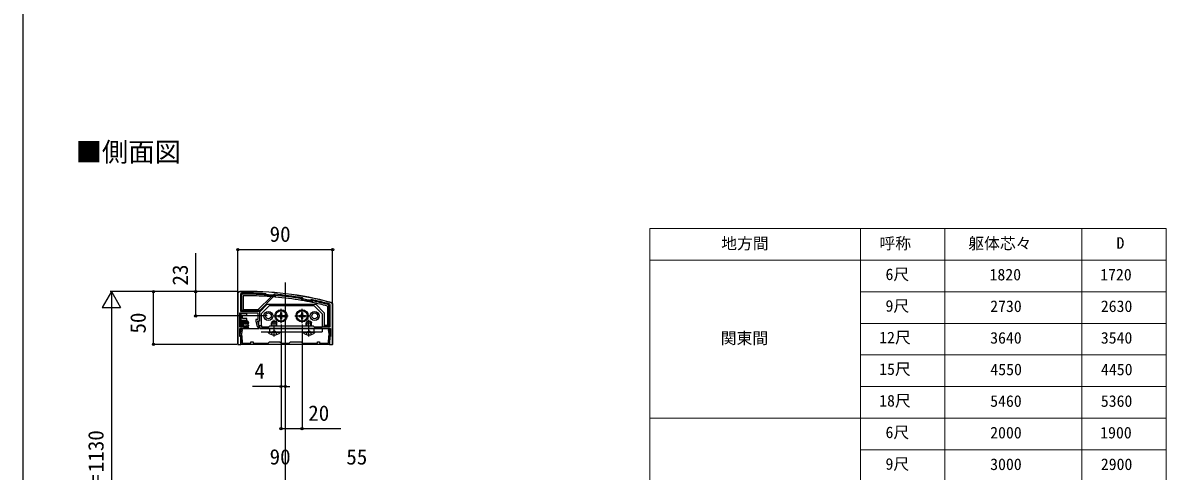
# Model space of a CAD drawing. Units: millimetres, scale not verified. Extents: x -875 to 875, y -1304 to 1298.
# Drawn here: x -875 to 210, y -541 to -116 of the extents above; entities that cross this region are included whole.
import ezdxf
from ezdxf.enums import TextEntityAlignment as Align

# ---------------------------------------------------------------- set-up
doc = ezdxf.new("R2010")
doc.units = ezdxf.units.MM
doc.header["$LTSCALE"] = 8
doc.layers.add('0-1_TABLE1', color=7, linetype='Continuous', lineweight=18)
for name, color, linetype in [('0-2_USER1', 3, 'Continuous'), ('0-3_YKK_11', 7, 'Continuous'), ('0-4_YKK_12', 2, 'Continuous'), ('0-5_YKK_13', 4, 'Continuous'), ('0-6_YKK_D', 6, 'Continuous'), ('0-7_YKK_ZWAK', 7, 'Continuous')]:
    doc.layers.add(name, color=color, linetype=linetype)
doc.styles.add('ＭＳ ゴシック', font='')
doc.styles.get('ＭＳ ゴシック').set_extended_font_data('MS Gothic')

msp = doc.modelspace()

# ---------------------------------------------------------------- linework, layer by layer
at = {"layer": '0-1_TABLE1'}
for p, q in [((-280, -311.1), (210, -311.1)), ((-280, -311.1), (-280, -641.1)), ((-80, -311.1), (-80, -641.1)), ((0, -311.1), (0, -641.1)), ((130, -311.1), (130, -641.1)), ((210, -311.1), (210, -641.1)), ((-280, -341.1), (210, -341.1)), ((-80, -371.1), (210, -371.1)), ((-80, -401.1), (210, -401.1)), ((-80, -431.1), (210, -431.1)), ((-80, -461.1), (210, -461.1)), ((-280, -491.1), (210, -491.1)), ((-80, -521.1), (210, -521.1))]:
    msp.add_line(p, q, dxfattribs=at)
at = {"layer": '0-3_YKK_11'}
for points in [[(-671, -373.099), (-671, -420.992), (-668, -420.992), (-668, -413.492), (-669, -413.492), (-669, -405.992), (-662.5, -405.992), (-662.5, -403.742), (-663.5, -403.742), (-663.5, -404.992), (-665.5, -404.992), (-665.5, -399.992), (-663.5, -399.992), (-663.5, -401.242), (-662.5, -401.242), (-662.5, -398.992), (-666.5, -398.992), (-666.5, -404.792), (-669, -404.792), (-669, -390.992), (-652, -390.992), (-652, -397.492), (-654, -397.492), (-654, -398.894), (-652.5, -404.492), (-650, -404.492), (-650, -405.992), (-636.958, -405.992), (-636.775, -405.872), (-636.225, -405.872), (-636.042, -405.992)], [(-668.5, -373.563), (-668.5, -389.492), (-650.5, -389.492), (-650.5, -398.992), (-652.421, -398.992), (-651.349, -402.992), (-648.5, -402.992), (-648.5, -404.492), (-641.5, -404.492), (-640.5, -403.492)], [(-643.386, -374.014), (-643.581, -373.926), (-644.481, -373.026), (-644.677, -372.939)], [(-636.286, -373.517), (-636.504, -373.586), (-637.406, -374.343), (-637.622, -374.412)], [(-608.407, -378.177), (-608.567, -378.094), (-609.666, -376.994), (-609.827, -376.911)], [(-601.08, -378.568), (-601.29, -378.602), (-602.402, -379.244), (-602.611, -379.278)], [(-640.5, -403.492), (-599.5, -403.492), (-598.5, -404.492), (-583.5, -404.492), (-583.5, -383.496)], [(-636.042, -405.992), (-583, -405.992), (-583, -413.492), (-584, -413.492), (-584, -420.992), (-581, -420.992), (-581, -383.381)], [(-584.15, -420.992), (-667.85, -420.992), (-667.85, -416.992), (-668.2, -416.642), (-668.2, -413.336), (-669.043, -413.111), (-667.949, -406.905), (-666.964, -407.079), (-667.917, -412.481), (-667.3, -412.646), (-667.3, -416.269), (-666.95, -416.619), (-666.95, -419.792), (-658.5, -419.792), (-658.5, -418.492), (-656.5, -418.492), (-656.5, -419.792), (-648.958, -419.792), (-648.775, -419.912), (-648.225, -419.912), (-648.042, -419.792), (-642.3, -419.792), (-641, -418.492), (-631, -418.492), (-629.7, -419.792), (-622.3, -419.792), (-621, -418.492), (-611, -418.492), (-609.7, -419.792), (-603.958, -419.792), (-603.775, -419.912), (-603.225, -419.912), (-603.042, -419.792), (-595.5, -419.792), (-595.5, -418.492), (-593.5, -418.492), (-593.5, -419.792), (-585.05, -419.792), (-585.05, -416.619), (-584.7, -416.269)], [(-584.7, -416.269), (-584.7, -412.646), (-584.083, -412.481), (-585.036, -407.079), (-584.051, -406.905), (-582.957, -413.111), (-583.8, -413.336), (-583.8, -416.642), (-584.15, -416.992), (-584.15, -420.992)]]:
    msp.add_lwpolyline(points, dxfattribs=at)
for centre, radius, start, end in [((-669, -373.099), 2, 91.53833, 179.99998), ((-661, -670.991), 300, 74.82636, 91.53834), ((-667.5, -373.563), 1, 91.25194, 180), ((-661, -670.991), 298.499, 86.86527, 91.25195), ((-661, -670.99), 297.499, 85.49303, 86.60578), ((-661, -670.991), 298.5, 80.12884, 85.25091), ((-660.999, -670.986), 297.494, 78.6813, 79.81765), ((-661, -670.99), 298.498, 75.09939, 78.41997), ((-584.5, -383.496), 1, 0, 75.09941), ((-583, -383.381), 2, 359.99999, 74.82639)]:
    msp.add_arc(centre, radius, start, end, dxfattribs=at)
at = {"layer": '0-4_YKK_12'}
msp.add_line((-626, -362.288), (-626, -945.738), dxfattribs=at)
at = {"layer": '0-5_YKK_13'}
for p, q in [((-671.2, -373.096), (-671.2, -420.692)), ((-667.5, -375.242), (-668.5, -375.242)), ((-668.5, -377.742), (-667.5, -377.742)), ((-667.5, -375.992), (-668.1, -375.992)), ((-667.5, -376.992), (-668.1, -376.992)), ((-667.5, -373.563), (-667.5, -388.492)), ((-666, -375.034), (-666, -387.992)), ((-662.25, -372.494), (-662.25, -373.495)), ((-661.5, -372.892), (-661.5, -373.492)), ((-660.5, -372.892), (-660.5, -373.492)), ((-659.75, -373.495), (-659.75, -372.494)), ((-651.832, -372.633), (-651.867, -373.632)), ((-651.536, -387.992), (-639.33, -375.786)), ((-649.368, -373.719), (-649.333, -372.72)), ((-645.5, -374.897), (-645.5, -373.896)), ((-645.5, -374.897), (-645.5, -375.398)), ((-635.5, -374.587), (-635.5, -375.59)), ((-635.5, -376.092), (-635.5, -375.59)), ((-631.042, -373.999), (-631.146, -374.994)), ((-628.66, -375.255), (-628.555, -374.26)), ((-615.539, -375.974), (-615.696, -376.962)), ((-613.227, -377.353), (-613.07, -376.365)), ((-610.5, -378.824), (-610.5, -377.809)), ((-610.5, -378.824), (-610.5, -379.332)), ((-600.5, -379.709), (-600.5, -380.73)), ((-667.5, -385.242), (-668.5, -385.242)), ((-668.5, -387.742), (-667.5, -387.742)), ((-668.1, -385.992), (-667.5, -385.992)), ((-667.5, -386.992), (-668.1, -386.992)), ((-666, -387.992), (-651.536, -387.992)), ((-649.914, -388.492), (-650.914, -389.492)), ((-650.5, -390.492), (-643, -382.992)), ((-641, -383.992), (-649, -391.992)), ((-641, -383.992), (-599, -383.992)), ((-630, -388.242), (-635, -391.129)), ((-630, -401.026), (-630, -387.311)), ((-630, -388.242), (-625, -391.129)), ((-610, -388.242), (-615, -391.129)), ((-610, -401.026), (-610, -387.311)), ((-610, -388.242), (-605, -391.129)), ((-600.5, -381.241), (-600.5, -380.73)), ((-599, -383.992), (-591, -391.992)), ((-595.071, -379.864), (-595.296, -380.838)), ((-592.86, -381.401), (-592.635, -380.426)), ((-584.5, -403.492), (-584.5, -383.496)), ((-583.5, -387.242), (-584.5, -387.242)), ((-583.9, -387.992), (-584.5, -387.992)), ((-583.9, -388.992), (-584.5, -388.992)), ((-584.5, -389.742), (-583.5, -389.742)), ((-580.8, -420.692), (-580.8, -383.379)), ((-668, -392.242), (-669, -392.242)), ((-669, -394.742), (-668, -394.742)), ((-668.6, -392.992), (-668, -392.992)), ((-668.6, -393.992), (-668, -393.992)), ((-668, -391.992), (-668, -396.492)), ((-668, -396.492), (-668, -403.792)), ((-667.5, -397.992), (-662.5, -397.992)), ((-667.5, -403.792), (-667.5, -397.992)), ((-666.5, -393.492), (-662.5, -393.492)), ((-666.5, -396.492), (-666.5, -393.492)), ((-665.5, -401.117), (-665.5, -400.592)), ((-665.2, -400.292), (-664.8, -400.292)), ((-664.5, -401.292), (-664.5, -400.592)), ((-662.5, -399.292), (-662.5, -401.292)), ((-661.78, -398.992), (-662.2, -398.992)), ((-661.7, -401.384), (-661.7, -400.812)), ((-660.554, -403.02), (-661.7, -401.384)), ((-660.554, -400.52), (-661.535, -399.12)), ((-660.972, -400.938), (-661.385, -400.648)), ((-651, -402.992), (-651, -398.992)), ((-649, -391.992), (-649, -402.992)), ((-638.2, -398.992), (-639, -400.692)), ((-638.346, -403.492), (-638.346, -399.302)), ((-638.2, -398.992), (-634.8, -398.992)), ((-636.75, -393.992), (-623.32, -393.992)), ((-636.5, -413.7), (-636.5, -397.666)), ((-635, -391.129), (-635, -396.855)), ((-630, -399.742), (-635, -396.855)), ((-634.8, -398.992), (-634, -400.692)), ((-634.654, -403.492), (-634.654, -399.302)), ((-634, -403.492), (-634, -400.692)), ((-633.15, -393.492), (-631.5, -393.492)), ((-633.15, -393.492), (-633.15, -394.492)), ((-633.15, -394.492), (-631.5, -394.492)), ((-630.5, -390.842), (-630.5, -392.492)), ((-629.5, -390.842), (-630.5, -390.842)), ((-630.5, -395.492), (-630.5, -397.142)), ((-630.5, -397.142), (-629.5, -397.142)), ((-630, -399.742), (-625, -396.855)), ((-629.5, -390.842), (-629.5, -392.492)), ((-629.5, -395.492), (-629.5, -397.142)), ((-628.5, -393.492), (-626.85, -393.492)), ((-628.5, -394.492), (-626.85, -394.492)), ((-626.85, -394.492), (-626.85, -393.492)), ((-625, -396.855), (-625, -391.129)), ((-616.75, -393.992), (-603.32, -393.992)), ((-615, -391.129), (-615, -396.855)), ((-610, -399.742), (-615, -396.855)), ((-613.15, -393.492), (-611.5, -393.492)), ((-613.15, -393.492), (-613.15, -394.492)), ((-613.15, -394.492), (-611.5, -394.492)), ((-610.5, -390.842), (-610.5, -392.492)), ((-609.5, -390.842), (-610.5, -390.842)), ((-610.5, -395.492), (-610.5, -397.142)), ((-610.5, -397.142), (-609.5, -397.142)), ((-610, -399.742), (-605, -396.855)), ((-609.5, -390.842), (-609.5, -392.492)), ((-609.5, -395.492), (-609.5, -397.142)), ((-608.5, -393.492), (-606.85, -393.492)), ((-608.5, -394.492), (-606.85, -394.492)), ((-606.85, -394.492), (-606.85, -393.492)), ((-605.2, -398.992), (-606, -400.692)), ((-605.346, -403.492), (-605.346, -399.302)), ((-605.2, -398.992), (-601.8, -398.992)), ((-605, -396.855), (-605, -391.129)), ((-603.5, -413.7), (-603.5, -397.666)), ((-601.8, -398.992), (-601, -400.692)), ((-601.654, -403.492), (-601.654, -399.302)), ((-601, -403.492), (-601, -400.692)), ((-591, -391.992), (-591, -404.492)), ((-589, -390.992), (-589, -402.992)), ((-583.5, -398.242), (-584.5, -398.242)), ((-584.5, -398.992), (-583.9, -398.992)), ((-583.9, -399.992), (-584.5, -399.992)), ((-584.5, -400.742), (-583.5, -400.742)), ((-669, -404.792), (-668, -403.792)), ((-667.5, -404.792), (-669, -404.792)), ((-669, -413.192), (-669, -407.492)), ((-668, -403.792), (-667.5, -403.792)), ((-667.5, -403.792), (-667.5, -404.792)), ((-667.5, -405.992), (-651, -405.992)), ((-665.5, -403.867), (-665.5, -404.392)), ((-665.2, -404.692), (-664.8, -404.692)), ((-664.5, -403.692), (-664.5, -404.392)), ((-664.3, -401.492), (-662.7, -401.492)), ((-664.3, -403.492), (-662.7, -403.492)), ((-662.5, -405.692), (-662.5, -403.692)), ((-662.2, -405.992), (-661.9, -405.992)), ((-661.7, -403.312), (-661.7, -403.884)), ((-660.554, -405.52), (-661.7, -403.884)), ((-661.7, -405.812), (-661.7, -405.792)), ((-660.972, -403.438), (-661.385, -403.148)), ((-660.972, -405.938), (-661.385, -405.648)), ((-651, -405.992), (-651, -404.492)), ((-591, -405.992), (-649, -405.992)), ((-649, -408.992), (-591, -408.992)), ((-642.4, -409.501), (-642.4, -408.992)), ((-642.4, -408.992), (-630.6, -408.992)), ((-641, -405.992), (-641, -408.992)), ((-609.4, -409.501), (-609.4, -408.992)), ((-609.4, -408.992), (-597.6, -408.992)), ((-599, -405.992), (-599, -408.992)), ((-591, -405.992), (-591, -408.992)), ((-589, -403.492), (-584.5, -403.492)), ((-589, -405.992), (-584.5, -405.992)), ((-584.5, -403.492), (-584.5, -404.492)), ((-583, -407.492), (-583, -413.192)), ((-668.3, -413.492), (-668.7, -413.492)), ((-583.3, -413.492), (-583.7, -413.492))]:
    msp.add_line(p, q, dxfattribs=at)
for points in [[(-667.5, -388.492), (-649.914, -388.492), (-637.36, -375.937)], [(-651.117, -373.656), (-651.112, -373.506), (-651.107, -373.356), (-651.101, -373.206), (-651.096, -373.056)], [(-650.097, -373.091), (-650.102, -373.241), (-650.107, -373.391), (-650.112, -373.541), (-650.118, -373.691)], [(-630.4, -375.07), (-630.384, -374.92), (-630.369, -374.771), (-630.353, -374.622), (-630.337, -374.473)], [(-629.343, -374.577), (-629.358, -374.726), (-629.374, -374.876), (-629.39, -375.025), (-629.406, -375.174)], [(-614.955, -377.077), (-614.931, -376.929), (-614.908, -376.78), (-614.884, -376.632), (-614.861, -376.484)], [(-613.873, -376.64), (-613.897, -376.788), (-613.92, -376.937), (-613.943, -377.085), (-613.967, -377.233)], [(-650.914, -389.492), (-667.5, -389.492), (-667.5, -388.492)], [(-643, -382.992), (-597, -382.992), (-589, -390.992)], [(-594.564, -381.005), (-594.531, -380.858), (-594.497, -380.712), (-594.463, -380.566), (-594.429, -380.42)], [(-593.455, -380.645), (-593.466, -380.694), (-593.497, -380.828), (-593.528, -380.962), (-593.59, -381.23)], [(-586, -384.651), (-586, -402.992), (-589, -402.992), (-589, -403.492)], [(-669, -404.792), (-669, -396.492), (-668, -396.492)], [(-662.5, -393.492), (-662.5, -391.992), (-668, -391.992)], [(-662.5, -397.992), (-662.5, -396.492), (-666.5, -396.492)], [(-639, -403.492), (-639, -400.692), (-634, -400.692)], [(-606, -403.492), (-606, -400.692), (-601, -400.692)], [(-642.4, -409.501), (-630.6, -409.501), (-630.6, -408.992)], [(-639, -411.603), (-637.645, -408.825), (-636.5, -408.216)], [(-634, -411.603), (-635.355, -408.825), (-636.5, -408.216)], [(-609.4, -409.501), (-597.6, -409.501), (-597.6, -408.992)], [(-606, -411.603), (-604.645, -408.825), (-603.5, -408.216)], [(-601, -411.603), (-602.355, -408.825), (-603.5, -408.216)], [(-584.5, -404.492), (-589, -404.492), (-589, -403.492)], [(-670.9, -420.992), (-668, -420.992), (-668, -413.792)], [(-584, -413.792), (-584, -420.992), (-581.1, -420.992)]]:
    msp.add_lwpolyline(points, dxfattribs=at)
for centre, radius in [((-642, -393.992), 4.25), ((-630, -393.992), 5.75), ((-630, -393.992), 5), ((-610, -393.992), 5.75), ((-610, -393.992), 5), ((-598, -393.992), 4.25), ((-642, -393.992), 2.75), ((-598, -393.992), 2.75)]:
    msp.add_circle(centre, radius, dxfattribs=at)
for centre, radius, start, end in [((-669.004, -373.096), 2.196, 91.51871, 180.02018), ((-661, -670.992), 300.2, 74.82593, 91.53889), ((-668.1, -376.492), 0.5, 90, 143.13012), ((-668.1, -376.492), 0.5, 216.86988, 270), ((-661, -670.992), 297.5, 87.01349, 91.25194), ((-661, -670.992), 296, 86.99834, 90.96788), ((-661, -372.892), 0.5, 126.89864, 180), ((-661, -372.892), 0.5, 0, 53.10136), ((-650.596, -373.073), 0.5, 124.89877, 178.00009), ((-650.596, -373.073), 0.5, 358.00002, 51.10123), ((-661, -670.992), 297.5, 85.0829, 87.01349), ((-661, -670.992), 296.5, 85.06627, 87.00341), ((-661, -670.992), 296, 85.05792, 86.99834), ((-661, -670.992), 297.5, 80.22684, 85.0829), ((-661, -670.992), 296, 80.17682, 85.05792), ((-629.84, -374.525), 0.5, 120.89871, 174.00002), ((-629.84, -374.525), 0.5, 354, 47.10129), ((-614.367, -376.562), 0.5, 117.89873, 171.00018), ((-614.367, -376.562), 0.5, 351.00001, 44.10127), ((-661, -670.992), 297.5, 78.26641, 80.22684), ((-661, -670.992), 296.5, 78.22627, 80.19355), ((-661, -670.992), 296, 78.2061, 80.17682), ((-661, -670.992), 297.5, 75.0994, 78.26641), ((-668.1, -386.492), 0.5, 90, 143.13012), ((-668.1, -386.492), 0.5, 216.86988, 270), ((-661, -670.992), 296, 75.32248, 78.2061), ((-593.942, -380.532), 0.5, 113.89894, 167), ((-593.942, -380.532), 0.5, 346.99999, 40.10106), ((-583.9, -388.492), 0.5, 36.86991, 90), ((-583.9, -388.492), 0.5, 270, 323.13009), ((-582.996, -383.378), 2.196, 359.98742, 74.8387), ((-668.6, -393.492), 0.5, 90, 143.13012), ((-668.6, -393.492), 0.5, 216.86988, 270), ((-665.2, -400.592), 0.3, 89.99956, 180), ((-668.5, -402.492), 3.3, 335.37958, 24.61953), ((-664.8, -400.592), 0.3, 0, 89.99956), ((-664.3, -401.292), 0.2, 180, 269.99956), ((-662.7, -401.292), 0.2, 269.99956, 0), ((-662.2, -399.292), 0.3, 89.99956, 180), ((-661.78, -399.292), 0.3, 34.99956, 89.99956), ((-661.5, -400.812), 0.2, 54.99956, 180), ((-660.8, -400.692), 0.3, 234.99956, 34.99956), ((-631.5, -392.492), 1, 270, 0), ((-631.5, -395.492), 1, 0, 90), ((-628.5, -392.492), 1, 180, 270), ((-628.5, -395.492), 1, 90, 180), ((-611.5, -392.492), 1, 270, 0), ((-611.5, -395.492), 1, 0, 90), ((-608.5, -392.492), 1, 180, 270), ((-608.5, -395.492), 1, 90, 180), ((-583.9, -399.492), 0.5, 36.86991, 90), ((-583.9, -399.492), 0.5, 270, 323.13009), ((-667.5, -407.492), 1.5, 90, 180), ((-665.2, -404.392), 0.3, 180, 269.99956), ((-664.8, -404.392), 0.3, 269.99956, 0), ((-664.3, -403.692), 0.2, 89.99956, 180), ((-662.7, -403.692), 0.2, 0, 89.99956), ((-662.2, -405.692), 0.3, 180, 269.99956), ((-661.9, -405.792), 0.2, 269.99956, 0), ((-661.5, -403.312), 0.2, 54.99956, 180), ((-661.5, -405.812), 0.2, 54.99956, 180), ((-660.8, -403.192), 0.3, 234.99956, 34.99956), ((-660.8, -405.692), 0.3, 234.99956, 34.99956), ((-636.5, -403.759), 8.232, 224.2189, 315.7811), ((-603.5, -403.759), 8.232, 224.2189, 315.7811), ((-584.5, -407.492), 1.5, 0, 90), ((-668.7, -413.192), 0.3, 180, 270), ((-668.3, -413.792), 0.3, 0, 90), ((-583.7, -413.792), 0.3, 90, 180), ((-583.3, -413.192), 0.3, 270, 0)]:
    msp.add_arc(centre, radius, start, end, dxfattribs=at)
for centre, major_axis, start_param, end_param in [((-670.9, -420.691), (-0.213, -0.213), 5.49915667, 7.06721394), ((-581.1, -420.691), (-0.213, 0.213), 2.35756402, 3.92562129)]:
    msp.add_ellipse(centre, major_axis=major_axis, ratio=0.997265, start_param=start_param, end_param=end_param, dxfattribs=at)
at = {"layer": '0-6_YKK_D'}
for p, q in [((-671, -372.099), (-671, -330.1)), ((-671, -331.1), (-581, -331.1)), ((-581, -382.381), (-581, -330.1)), ((-791, -370.992), (-799.75, -386.147)), ((-672, -370.992), (-792, -370.992)), ((-791, -370.992), (-782.25, -386.147)), ((-791, -370.992), (-791, -401.303)), ((-672, -370.992), (-752, -370.992)), ((-751, -420.992), (-751, -370.992)), ((-672, -370.992), (-712, -370.992)), ((-799.75, -386.147), (-782.25, -386.147)), ((-791, -388.492), (-791, -653.492)), ((-643, -393.992), (-712, -393.992)), ((-630, -402.026), (-630, -461.992)), ((-630, -402.026), (-630, -501.992)), ((-610, -402.026), (-610, -501.992)), ((-671.9, -420.992), (-752, -420.992)), ((-630, -460.992), (-657.214, -460.992)), ((-626, -460.992), (-630, -460.992)), ((-626, -460.992), (-621.7, -460.992))]:
    msp.add_line(p, q, dxfattribs=at)
for points in [[(-711, -393.992), (-711, -370.992), (-711, -334.556)], [(-630, -500.992), (-610, -500.992), (-573.109, -500.992)]]:
    msp.add_lwpolyline(points, dxfattribs=at)
for centre in [(-671, -331.1), (-581, -331.1), (-751, -370.992), (-711, -370.992), (-711, -393.992), (-751, -420.992), (-630, -460.992), (-626, -460.992), (-630, -500.992), (-610, -500.992)]:
    msp.add_circle(centre, 1.075, dxfattribs=at)
at = {"layer": '0-7_YKK_ZWAK'}
msp.add_line((-875, 1245.9), (-875, -1304.1), dxfattribs=at)

# ---------------------------------------------------------------- texts
at = {"layer": '0-1_TABLE1', "style": 'ＭＳ ゴシック'}
for s, p in [('地方間', (-212.259, -333.984)), ('呼称', (-62.074, -333.941)), ('躯体芯々', (22.216, -334.026)), ('D', (162.884, -333.6)), ('6尺', (-56.321, -363.302)), ('1820', (42.415, -363.6)), ('1720', (147.415, -363.6)), ('9尺', (-56.321, -393.302)), ('2730', (43.011, -393.6)), ('2630', (148.011, -393.6)), ('関東間', (-212.685, -423.898)), ('12尺', (-62.33, -423.302)), ('3640', (43.011, -423.6)), ('3540', (148.011, -423.6)), ('15尺', (-62.33, -453.302)), ('4550', (43.182, -453.6)), ('4450', (148.182, -453.6)), ('18尺', (-62.33, -483.302)), ('5460', (43.011, -483.6)), ('5360', (148.011, -483.6)), ('6尺', (-56.321, -513.302)), ('2000', (43.011, -513.6)), ('1900', (147.415, -513.6)), ('9尺', (-56.321, -543.302)), ('3000', (43.011, -543.6)), ('2900', (148.011, -543.6))]:
    msp.add_text(s, height=11, dxfattribs=at).set_placement(p, align=Align.BOTTOM_LEFT)
at = {"layer": '0-2_USER1', "style": 'ＭＳ ゴシック'}
msp.add_text('■側面図', height=18.33, dxfattribs=at).set_placement((-825, -253.1), align=Align.BOTTOM_LEFT)
at = {"layer": '0-6_YKK_D', "style": 'ＭＳ ゴシック'}
for s, p in [('90', (-640.83, -328.1)), ('4', (-655.236, -457.992)), ('20', (-604.177, -497.992)), ('90', (-640.83, -539.492)), ('55', (-568.045, -539.492))]:
    msp.add_text(s, height=14.66, dxfattribs=at).set_placement(p, align=Align.BOTTOM_LEFT)
for s, p in [('23', (-714, -365.169)), ('50', (-754, -410.765)), ('HL＝1130', (-794, -582.299))]:
    msp.add_text(s, height=14.66, rotation=90, dxfattribs=at).set_placement(p, align=Align.BOTTOM_LEFT)

doc.saveas('drawing.dxf')
